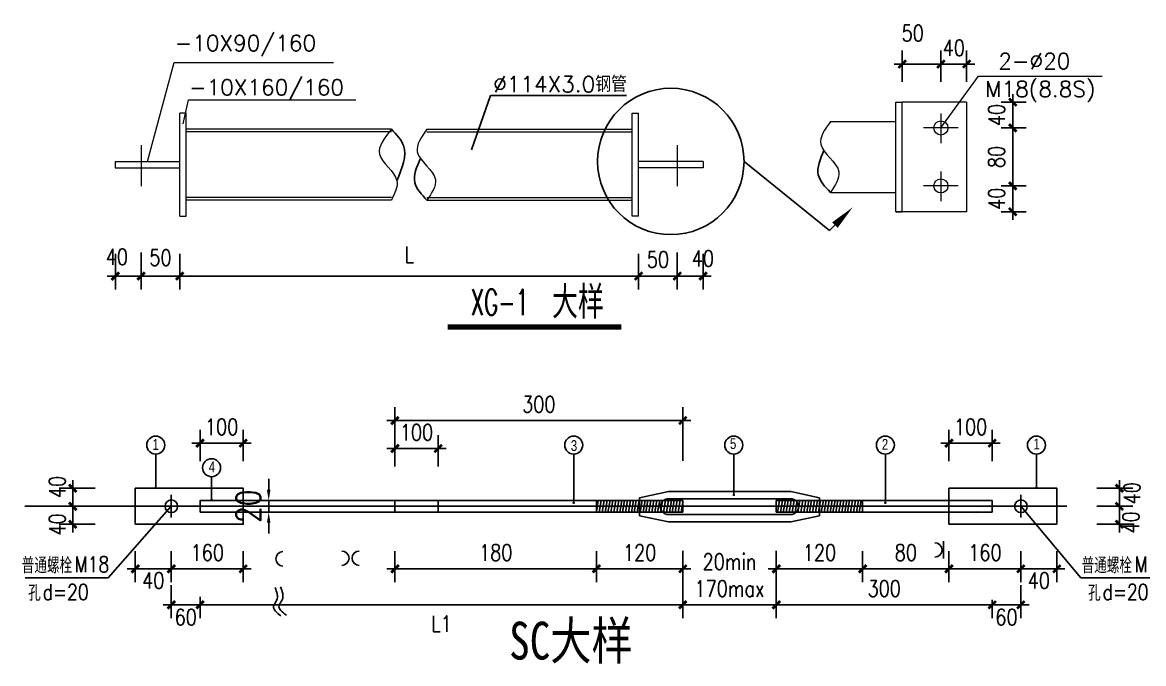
# Model space of a CAD drawing. Extents: x 36360094 to 36697644, y 75306 to 425482.
# Drawn here: x 36666414 to 36687191, y 311763 to 323646 of the extents above; entities that cross this region are included whole.
import ezdxf

# ---------------------------------------------------------------- set-up
doc = ezdxf.new("R2010")
doc.units = 0
doc.header["$LTSCALE"] = 1000
doc.header["$MEASUREMENT"] = 0
for name, pattern in [('ACAD_ISO02W100', [15, 12, -3]), ('ACAD_ISO04W100', [30.5, 24, -3, 0.5, -3]), ('CENTER', [2, 1.25, -0.25, 0.25, -0.25])]:
    doc.linetypes.add(name, pattern=pattern)
doc.layers.get('0').update_dxf_attribs({"linetype": 'CONTINUOUS'})
doc.layers.get('DEFPOINTS').update_dxf_attribs({"linetype": 'CONTINUOUS'})
for name, color, linetype in [('DIANH', 6, 'CENTER'), ('GREEN', 3, 'CONTINUOUS'), ('LAYER1', 7, 'ACAD_ISO04W100'), ('Layer2', 3, 'CONTINUOUS'), ('LAYER3', 6, 'CONTINUOUS'), ('LAYER4', 3, 'CONTINUOUS'), ('LAYER5', 5, 'CONTINUOUS'), ('LAYER6', 4, 'CONTINUOUS'), ('PUB_DIM', 3, 'CONTINUOUS'), ('标注', 4, 'CONTINUOUS'), ('轴线', 253, 'CONTINUOUS'), ('门窗', 4, 'CONTINUOUS')]:
    doc.layers.add(name, color=color, linetype=linetype)
doc.styles.add('-宋体', font='', dxfattribs={"width": 0.8})
doc.styles.add('_HZTXT', font='txt.shx', dxfattribs={"width": 0.8, "bigfont": 'hztxt.shx'})
doc.styles.add('_SIMPLEX', font='SIMPLEX', dxfattribs={"width": 0.8})
doc.styles.add('DIM_FONT', font='SIMPLEX.shx', dxfattribs={"width": 0.8})
doc.styles.add('中西', font='romans.shx', dxfattribs={"width": 0.8, "height": 350, "bigfont": 'hztxt.shx'})
doc.styles.add('幼圆', font='')
doc.styles.add('标注', font='romans.shx', dxfattribs={"width": 0.8, "height": 450, "bigfont": 'hztxt.shx'})
doc.styles.get('-宋体').set_extended_font_data('SimSun')
doc.styles.get('幼圆').set_extended_font_data('幼圆')
doc.dimstyles.new('DIMN', dxfattribs={"dimtxt": 300, "dimasz": 1, "dimexe": 250, "dimexo": 300, "dimgap": 150, "dimtad": 1, "dimdec": 0, "dimzin": 0, "dimdsep": 46, "dimtxsty": 'DIM_FONT', "dimblk": '_DIMX', "dimcen": 0.09, "dimclrt": 7, "dimadec": 0, "dimazin": 0, "dimtfac": 1, "dimtdec": 0, "dimtix": 1, "dimtmove": 2, "dimatfit": 3, "dimldrblk": '_DIMX', "dimfxl": 0, "dimtolj": 1, "dimtzin": 0, "dimarcsym": 0})
doc.dimstyles.new('ISO-25', dxfattribs={"dimtxt": 2.5, "dimasz": 200, "dimexe": 1.25, "dimexo": 0.625, "dimgap": 100, "dimtad": 1, "dimdec": 0, "dimdsep": 32, "dimtxsty": '标注', "dimcen": 2.5, "dimadec": 0, "dimazin": 0, "dimtfac": 1, "dimtdec": 0, "dimtmove": 2, "dimatfit": 3, "dimfxl": 0, "dimarcsym": 0})
pattern_1 = [(260, (36784198.39, 328248.77), (52.52308, -9.261236), [])]

# ---------------------------------------------------------------- blocks, each defined once
blk = doc.blocks.new('_DIMX')
blk.add_line((-150, 0), (150, 0))
at = {"const_width": 50}
blk.add_lwpolyline([(-70, -70), (70, 70)], dxfattribs=at)
blk = doc.blocks.new('*D23')
at = {"layer": 'DEFPOINTS', "color": 0}
for p in [(36684918, 313519), (36684385, 313186), (36684918, 312852)]:
    blk.add_point(p, dxfattribs=at)
at = {"layer": 'PUB_DIM', "color": 0, "lineweight": -2}
for p, q in [((36684918, 313219), (36684918, 312602)), ((36684385, 312886), (36684385, 312602)), ((36684386, 312852), (36684917, 312852))]:
    blk.add_line(p, q, dxfattribs=at)
at = {"layer": 'PUB_DIM', "color": 0, "lineweight": -2, "rotation": 180}
blk.add_blockref('_DIMX', (36684385, 312852), dxfattribs=at)
at = {"layer": 'PUB_DIM', "color": 0, "lineweight": -2}
blk.add_blockref('_DIMX', (36684918, 312852), dxfattribs=at)
at = {"layer": 'PUB_DIM', "color": 7, "insert": (36684651, 312623), "char_height": 300, "attachment_point": 5, "style": 'DIM_FONT'}
blk.add_mtext('\\A1;60', dxfattribs=at)
blk = doc.blocks.new('*D24')
at = {"layer": 'DEFPOINTS', "color": 0}
for p in [(36684918, 314145), (36685585, 314145), (36684918, 313519)]:
    blk.add_point(p, dxfattribs=at)
at = {"layer": 'PUB_DIM', "color": 0, "lineweight": -2}
for p, q in [((36684918, 313845), (36684918, 313269)), ((36685585, 313845), (36685585, 313269)), ((36685584, 313519), (36684919, 313519))]:
    blk.add_line(p, q, dxfattribs=at)
at = {"layer": 'PUB_DIM', "color": 0, "lineweight": -2, "rotation": 180}
blk.add_blockref('_DIMX', (36684918, 313519), dxfattribs=at)
at = {"layer": 'PUB_DIM', "color": 0, "lineweight": -2}
blk.add_blockref('_DIMX', (36685585, 313519), dxfattribs=at)
at = {"layer": 'PUB_DIM', "color": 7, "insert": (36685251, 313302), "char_height": 300, "attachment_point": 5, "style": 'DIM_FONT'}
blk.add_mtext('\\A1;40', dxfattribs=at)
blk = doc.blocks.new('*D25')
at = {"layer": 'DEFPOINTS', "color": 0}
for p in [(36683585, 314145), (36684918, 314145), (36683585, 313519)]:
    blk.add_point(p, dxfattribs=at)
at = {"layer": 'PUB_DIM', "color": 0, "lineweight": -2}
for p, q in [((36683585, 313845), (36683585, 313269)), ((36684918, 313845), (36684918, 313269)), ((36684917, 313519), (36683586, 313519))]:
    blk.add_line(p, q, dxfattribs=at)
at = {"layer": 'PUB_DIM', "color": 0, "lineweight": -2, "rotation": 180}
blk.add_blockref('_DIMX', (36683585, 313519), dxfattribs=at)
at = {"layer": 'PUB_DIM', "color": 0, "lineweight": -2}
blk.add_blockref('_DIMX', (36684918, 313519), dxfattribs=at)
at = {"layer": 'PUB_DIM', "color": 7, "insert": (36684251, 313819), "char_height": 300, "attachment_point": 5, "style": 'DIM_FONT'}
blk.add_mtext('\\A1;160', dxfattribs=at)
blk = doc.blocks.new('*D65')
at = {"layer": 'DEFPOINTS', "color": 0}
for p in [(36673318, 314145), (36677051, 314145), (36677051, 313519)]:
    blk.add_point(p, dxfattribs=at)
at = {"layer": 'PUB_DIM', "color": 0, "lineweight": -2}
for p, q in [((36673318, 313845), (36673318, 313269)), ((36677051, 313845), (36677051, 313269)), ((36673319, 313519), (36677050, 313519))]:
    blk.add_line(p, q, dxfattribs=at)
at = {"layer": 'PUB_DIM', "color": 0, "lineweight": -2, "rotation": 180}
blk.add_blockref('_DIMX', (36673318, 313519), dxfattribs=at)
at = {"layer": 'PUB_DIM', "color": 0, "lineweight": -2}
blk.add_blockref('_DIMX', (36677051, 313519), dxfattribs=at)
at = {"layer": 'PUB_DIM', "color": 7, "insert": (36675185, 313819), "char_height": 300, "attachment_point": 5, "style": 'DIM_FONT'}
blk.add_mtext('\\A1;180', dxfattribs=at)
blk = doc.blocks.new('*D66')
at = {"layer": 'DEFPOINTS', "color": 0}
for p in [(36678651, 314145), (36669706, 313299), (36678651, 312852)]:
    blk.add_point(p, dxfattribs=at)
at = {"layer": 'PUB_DIM', "color": 0, "lineweight": -2}
for p, q in [((36678651, 313845), (36678651, 312602)), ((36669706, 312999), (36669706, 312602)), ((36669707, 312852), (36678650, 312852))]:
    blk.add_line(p, q, dxfattribs=at)
at = {"layer": 'PUB_DIM', "color": 0, "lineweight": -2, "rotation": 180}
blk.add_blockref('_DIMX', (36669706, 312852), dxfattribs=at)
at = {"layer": 'PUB_DIM', "color": 0, "lineweight": -2}
blk.add_blockref('_DIMX', (36678651, 312852), dxfattribs=at)
at = {"layer": 'PUB_DIM', "color": 7, "insert": (36674179, 312499), "char_height": 300, "attachment_point": 5, "style": 'DIM_FONT'}
blk.add_mtext('\\A1;L1', dxfattribs=at)
blk = doc.blocks.new('*D68')
at = {"layer": 'DEFPOINTS', "color": 0}
for p in [(36668136, 319658), (36668613, 319679), (36668136, 318944)]:
    blk.add_point(p, dxfattribs=at)
at = {"layer": 'PUB_DIM', "color": 0, "lineweight": -2}
for p, q in [((36668136, 319358), (36668136, 318694)), ((36668613, 319379), (36668613, 318694)), ((36668612, 318944), (36668137, 318944))]:
    blk.add_line(p, q, dxfattribs=at)
at = {"layer": 'PUB_DIM', "color": 0, "lineweight": -2, "rotation": 180}
blk.add_blockref('_DIMX', (36668136, 318944), dxfattribs=at)
at = {"layer": 'PUB_DIM', "color": 0, "lineweight": -2}
blk.add_blockref('_DIMX', (36668613, 318944), dxfattribs=at)
at = {"layer": 'PUB_DIM', "color": 7, "insert": (36668164, 319302), "char_height": 300, "attachment_point": 5, "style": 'DIM_FONT'}
blk.add_mtext('\\A1;40', dxfattribs=at)
blk = doc.blocks.new('*D69')
at = {"layer": 'DEFPOINTS', "color": 0}
for p in [(36668613, 319679), (36669330, 319658), (36668613, 318944)]:
    blk.add_point(p, dxfattribs=at)
at = {"layer": 'PUB_DIM', "color": 0, "lineweight": -2}
for p, q in [((36668613, 319379), (36668613, 318694)), ((36669330, 319358), (36669330, 318694)), ((36669329, 318944), (36668614, 318944))]:
    blk.add_line(p, q, dxfattribs=at)
at = {"layer": 'PUB_DIM', "color": 0, "lineweight": -2, "rotation": 180}
blk.add_blockref('_DIMX', (36668613, 318944), dxfattribs=at)
at = {"layer": 'PUB_DIM', "color": 0, "lineweight": -2}
blk.add_blockref('_DIMX', (36669330, 318944), dxfattribs=at)
at = {"layer": 'PUB_DIM', "color": 7, "insert": (36668972, 319286), "char_height": 300, "attachment_point": 5, "style": 'DIM_FONT'}
blk.add_mtext('\\A1;50', dxfattribs=at)
blk = doc.blocks.new('*D72')
at = {"color": 0, "linetype": 'Continuous', "lineweight": -2}
for p, q in [((36670978, 314985), (36670978, 315185)), ((36671478, 314785), (36670977, 314785)), ((36670978, 314785), (36670978, 314572)), ((36671478, 314572), (36670977, 314572)), ((36670978, 314372), (36670978, 314172))]:
    blk.add_line(p, q, dxfattribs=at)
at = {"color": 0, "linetype": 'Continuous'}
for points in [[(36670945, 314985), (36671011, 314985), (36670978, 314785)], [(36670945, 314372), (36671011, 314372), (36670978, 314572)]]:
    blk.add_solid(points, dxfattribs=at)
at = {"layer": 'DEFPOINTS', "color": 0, "linetype": 'Continuous'}
for p in [(36671478, 314785), (36670978, 314572), (36671478, 314572)]:
    blk.add_point(p, dxfattribs=at)
at = {"color": 0, "linetype": 'Continuous', "insert": (36670602, 314678), "char_height": 450, "attachment_point": 5, "rotation": 90, "style": '标注'}
blk.add_mtext('20', dxfattribs=at)
blk = doc.blocks.new('*D73')
at = {"layer": 'DEFPOINTS', "color": 0}
for p in [(36668063, 314678), (36667348, 314345), (36668063, 314345)]:
    blk.add_point(p, dxfattribs=at)
at = {"layer": 'PUB_DIM', "color": 0, "lineweight": -2}
for p, q in [((36667763, 314678), (36667098, 314678)), ((36667348, 314677), (36667348, 314346)), ((36667763, 314345), (36667098, 314345))]:
    blk.add_line(p, q, dxfattribs=at)
for p, rotation in [((36667348, 314678), 90), ((36667348, 314345), 270)]:
    blk.add_blockref('_DIMX', p, dxfattribs=dict(at, rotation=rotation))
at = {"layer": 'PUB_DIM', "color": 7, "insert": (36667060, 314340), "char_height": 300, "attachment_point": 5, "rotation": 90, "style": 'DIM_FONT'}
blk.add_mtext('\\A1;40', dxfattribs=at)
blk = doc.blocks.new('*D74')
at = {"layer": 'DEFPOINTS', "color": 0}
for p in [(36669173, 314145), (36670506, 314145), (36670506, 313519)]:
    blk.add_point(p, dxfattribs=at)
at = {"layer": 'PUB_DIM', "color": 0, "lineweight": -2}
for p, q in [((36669173, 313845), (36669173, 313269)), ((36670506, 313845), (36670506, 313269)), ((36669174, 313519), (36670505, 313519))]:
    blk.add_line(p, q, dxfattribs=at)
at = {"layer": 'PUB_DIM', "color": 0, "lineweight": -2, "rotation": 180}
blk.add_blockref('_DIMX', (36669173, 313519), dxfattribs=at)
at = {"layer": 'PUB_DIM', "color": 0, "lineweight": -2}
blk.add_blockref('_DIMX', (36670506, 313519), dxfattribs=at)
at = {"layer": 'PUB_DIM', "color": 7, "insert": (36669840, 313819), "char_height": 300, "attachment_point": 5, "style": 'DIM_FONT'}
blk.add_mtext('\\A1;160', dxfattribs=at)
blk = doc.blocks.new('*D75')
at = {"layer": 'DEFPOINTS', "color": 0}
for p in [(36669173, 313519), (36669706, 313186), (36669173, 312852)]:
    blk.add_point(p, dxfattribs=at)
at = {"layer": 'PUB_DIM', "color": 0, "lineweight": -2}
for p, q in [((36669173, 313219), (36669173, 312602)), ((36669705, 312852), (36669174, 312852)), ((36669706, 312886), (36669706, 312602))]:
    blk.add_line(p, q, dxfattribs=at)
at = {"layer": 'PUB_DIM', "color": 0, "lineweight": -2, "rotation": 180}
blk.add_blockref('_DIMX', (36669173, 312852), dxfattribs=at)
at = {"layer": 'PUB_DIM', "color": 0, "lineweight": -2}
blk.add_blockref('_DIMX', (36669706, 312852), dxfattribs=at)
at = {"layer": 'PUB_DIM', "color": 7, "insert": (36669440, 312624), "char_height": 300, "attachment_point": 5, "style": 'DIM_FONT'}
blk.add_mtext('\\A1;60', dxfattribs=at)
blk = doc.blocks.new('*D76')
at = {"layer": 'DEFPOINTS', "color": 0}
for p in [(36668506, 314145), (36669173, 314145), (36669173, 313519)]:
    blk.add_point(p, dxfattribs=at)
at = {"layer": 'PUB_DIM', "color": 0, "lineweight": -2}
for p, q in [((36668506, 313845), (36668506, 313269)), ((36669173, 313845), (36669173, 313269)), ((36668507, 313519), (36669172, 313519))]:
    blk.add_line(p, q, dxfattribs=at)
at = {"layer": 'PUB_DIM', "color": 0, "lineweight": -2, "rotation": 180}
blk.add_blockref('_DIMX', (36668506, 313519), dxfattribs=at)
at = {"layer": 'PUB_DIM', "color": 0, "lineweight": -2}
blk.add_blockref('_DIMX', (36669173, 313519), dxfattribs=at)
at = {"layer": 'PUB_DIM', "color": 7, "insert": (36668840, 313303), "char_height": 300, "attachment_point": 5, "style": 'DIM_FONT'}
blk.add_mtext('\\A1;40', dxfattribs=at)
blk = doc.blocks.new('*D77')
at = {"layer": 'DEFPOINTS', "color": 0}
for p in [(36674118, 315749), (36673318, 315113), (36674118, 315113)]:
    blk.add_point(p, dxfattribs=at)
at = {"layer": 'PUB_DIM', "color": 0, "lineweight": -2}
for p, q in [((36673318, 315413), (36673318, 315999)), ((36674118, 315413), (36674118, 315999)), ((36673317, 315749), (36673316, 315749)), ((36673318, 315749), (36674118, 315749)), ((36674119, 315749), (36674120, 315749))]:
    blk.add_line(p, q, dxfattribs=at)
blk.add_blockref('_DIMX', (36673318, 315749), dxfattribs=at)
at = {"layer": 'PUB_DIM', "color": 0, "lineweight": -2, "rotation": 180}
blk.add_blockref('_DIMX', (36674118, 315749), dxfattribs=at)
at = {"layer": 'PUB_DIM', "color": 7, "insert": (36673718, 316049), "char_height": 300, "attachment_point": 5, "style": 'DIM_FONT'}
blk.add_mtext('\\A1;100', dxfattribs=at)
blk = doc.blocks.new('*D78')
at = {"layer": 'DEFPOINTS', "color": 0}
for p in [(36668063, 315012), (36667348, 314678), (36668063, 314678)]:
    blk.add_point(p, dxfattribs=at)
at = {"layer": 'PUB_DIM', "color": 0, "lineweight": -2}
for p, q in [((36667763, 315012), (36667098, 315012)), ((36667348, 315011), (36667348, 314679)), ((36667763, 314678), (36667098, 314678))]:
    blk.add_line(p, q, dxfattribs=at)
for p, rotation in [((36667348, 315012), 90), ((36667348, 314678), 270)]:
    blk.add_blockref('_DIMX', p, dxfattribs=dict(at, rotation=rotation))
at = {"layer": 'PUB_DIM', "color": 7, "insert": (36667060, 315037), "char_height": 300, "attachment_point": 5, "rotation": 90, "style": 'DIM_FONT'}
blk.add_mtext('\\A1;40', dxfattribs=at)
blk = doc.blocks.new('*D79')
at = {"layer": 'DEFPOINTS', "color": 0}
for p in [(36670506, 315848), (36669706, 315212), (36670506, 315212)]:
    blk.add_point(p, dxfattribs=at)
at = {"layer": 'PUB_DIM', "color": 0, "lineweight": -2}
for p, q in [((36669706, 315512), (36669706, 316098)), ((36670506, 315512), (36670506, 316098)), ((36669705, 315848), (36669704, 315848)), ((36669706, 315848), (36670506, 315848)), ((36670507, 315848), (36670508, 315848))]:
    blk.add_line(p, q, dxfattribs=at)
blk.add_blockref('_DIMX', (36669706, 315848), dxfattribs=at)
at = {"layer": 'PUB_DIM', "color": 0, "lineweight": -2, "rotation": 180}
blk.add_blockref('_DIMX', (36670506, 315848), dxfattribs=at)
at = {"layer": 'PUB_DIM', "color": 7, "insert": (36670106, 316148), "char_height": 300, "attachment_point": 5, "style": 'DIM_FONT'}
blk.add_mtext('\\A1;100', dxfattribs=at)
blk = doc.blocks.new('*D80')
at = {"layer": 'DEFPOINTS', "color": 0}
for p in [(36683912, 322874), (36683435, 322246), (36683912, 322246)]:
    blk.add_point(p, dxfattribs=at)
at = {"layer": 'PUB_DIM', "color": 0, "lineweight": -2}
for p, q in [((36683435, 322546), (36683435, 323124)), ((36683912, 322546), (36683912, 323124)), ((36683434, 322874), (36683433, 322874)), ((36683435, 322874), (36683912, 322874)), ((36683913, 322874), (36683914, 322874))]:
    blk.add_line(p, q, dxfattribs=at)
blk.add_blockref('_DIMX', (36683435, 322874), dxfattribs=at)
at = {"layer": 'PUB_DIM', "color": 0, "lineweight": -2, "rotation": 180}
blk.add_blockref('_DIMX', (36683912, 322874), dxfattribs=at)
at = {"layer": 'PUB_DIM', "color": 7, "insert": (36683674, 323174), "char_height": 300, "attachment_point": 5, "style": 'DIM_FONT'}
blk.add_mtext('\\A1;40', dxfattribs=at)
blk = doc.blocks.new('*D84')
at = {"layer": 'DEFPOINTS', "color": 0}
for p in [(36681985, 314145), (36683585, 314145), (36681985, 313519)]:
    blk.add_point(p, dxfattribs=at)
at = {"layer": 'PUB_DIM', "color": 0, "lineweight": -2}
for p, q in [((36681985, 313845), (36681985, 313269)), ((36683585, 313845), (36683585, 313269)), ((36683584, 313519), (36681986, 313519))]:
    blk.add_line(p, q, dxfattribs=at)
at = {"layer": 'PUB_DIM', "color": 0, "lineweight": -2, "rotation": 180}
blk.add_blockref('_DIMX', (36681985, 313519), dxfattribs=at)
at = {"layer": 'PUB_DIM', "color": 0, "lineweight": -2}
blk.add_blockref('_DIMX', (36683585, 313519), dxfattribs=at)
at = {"layer": 'PUB_DIM', "color": 7, "insert": (36682785, 313819), "char_height": 300, "attachment_point": 5, "style": 'DIM_FONT'}
blk.add_mtext('\\A1;80', dxfattribs=at)
blk = doc.blocks.new('*D85')
at = {"layer": 'DEFPOINTS', "color": 0}
for p in [(36680385, 314145), (36681985, 314145), (36680385, 313519)]:
    blk.add_point(p, dxfattribs=at)
at = {"layer": 'PUB_DIM', "color": 0, "lineweight": -2}
for p, q in [((36680385, 313845), (36680385, 313269)), ((36681985, 313845), (36681985, 313269)), ((36681984, 313519), (36680386, 313519))]:
    blk.add_line(p, q, dxfattribs=at)
at = {"layer": 'PUB_DIM', "color": 0, "lineweight": -2, "rotation": 180}
blk.add_blockref('_DIMX', (36680385, 313519), dxfattribs=at)
at = {"layer": 'PUB_DIM', "color": 0, "lineweight": -2}
blk.add_blockref('_DIMX', (36681985, 313519), dxfattribs=at)
at = {"layer": 'PUB_DIM', "color": 7, "insert": (36681185, 313819), "char_height": 300, "attachment_point": 5, "style": 'DIM_FONT'}
blk.add_mtext('\\A1;120', dxfattribs=at)
blk = doc.blocks.new('*D86')
at = {"layer": 'DEFPOINTS', "color": 0}
for p in [(36678651, 314150), (36680385, 314150), (36678651, 312852)]:
    blk.add_point(p, dxfattribs=at)
at = {"layer": 'PUB_DIM', "color": 0, "lineweight": -2}
for p, q in [((36678651, 313850), (36678651, 312602)), ((36680385, 313850), (36680385, 312602)), ((36680384, 312852), (36678652, 312852))]:
    blk.add_line(p, q, dxfattribs=at)
at = {"layer": 'PUB_DIM', "color": 0, "lineweight": -2, "rotation": 180}
blk.add_blockref('_DIMX', (36678651, 312852), dxfattribs=at)
at = {"layer": 'PUB_DIM', "color": 0, "lineweight": -2}
blk.add_blockref('_DIMX', (36680385, 312852), dxfattribs=at)
at = {"layer": 'PUB_DIM', "color": 7, "insert": (36679518, 313402), "char_height": 300, "attachment_point": 5, "style": 'DIM_FONT'}
blk.add_mtext('\\A1;20min\\P170max', dxfattribs=at)
blk = doc.blocks.new('*D87')
at = {"layer": 'DEFPOINTS', "color": 0}
for p in [(36677051, 314145), (36678651, 314145), (36678651, 313519)]:
    blk.add_point(p, dxfattribs=at)
at = {"layer": 'PUB_DIM', "color": 0, "lineweight": -2}
for p, q in [((36677051, 313845), (36677051, 313269)), ((36678651, 313845), (36678651, 313269)), ((36677052, 313519), (36678650, 313519))]:
    blk.add_line(p, q, dxfattribs=at)
at = {"layer": 'PUB_DIM', "color": 0, "lineweight": -2, "rotation": 180}
blk.add_blockref('_DIMX', (36677051, 313519), dxfattribs=at)
at = {"layer": 'PUB_DIM', "color": 0, "lineweight": -2}
blk.add_blockref('_DIMX', (36678651, 313519), dxfattribs=at)
at = {"layer": 'PUB_DIM', "color": 7, "insert": (36677851, 313819), "char_height": 300, "attachment_point": 5, "style": 'DIM_FONT'}
blk.add_mtext('\\A1;120', dxfattribs=at)
blk = doc.blocks.new('*D88')
at = {"layer": 'DEFPOINTS', "color": 0}
for p in [(36680385, 314139), (36684385, 313243), (36680385, 312852)]:
    blk.add_point(p, dxfattribs=at)
at = {"layer": 'PUB_DIM', "color": 0, "lineweight": -2}
for p, q in [((36680385, 313839), (36680385, 312602)), ((36684385, 312943), (36684385, 312602)), ((36684384, 312852), (36680386, 312852))]:
    blk.add_line(p, q, dxfattribs=at)
at = {"layer": 'PUB_DIM', "color": 0, "lineweight": -2, "rotation": 180}
blk.add_blockref('_DIMX', (36680385, 312852), dxfattribs=at)
at = {"layer": 'PUB_DIM', "color": 0, "lineweight": -2}
blk.add_blockref('_DIMX', (36684385, 312852), dxfattribs=at)
at = {"layer": 'PUB_DIM', "color": 7, "insert": (36682385, 313152), "char_height": 300, "attachment_point": 5, "style": 'DIM_FONT'}
blk.add_mtext('\\A1;300', dxfattribs=at)
blk = doc.blocks.new('*D89')
at = {"layer": 'DEFPOINTS', "color": 0}
for p in [(36684254, 321690), (36684254, 320616), (36684767, 320616)]:
    blk.add_point(p, dxfattribs=at)
at = {"layer": 'PUB_DIM', "color": 0, "lineweight": -2}
for p, q in [((36684554, 321690), (36685017, 321690)), ((36684767, 321689), (36684767, 320617)), ((36684554, 320616), (36685017, 320616))]:
    blk.add_line(p, q, dxfattribs=at)
for p, rotation in [((36684767, 321690), 90), ((36684767, 320616), 270)]:
    blk.add_blockref('_DIMX', p, dxfattribs=dict(at, rotation=rotation))
at = {"layer": 'PUB_DIM', "color": 7, "insert": (36684467, 321153), "char_height": 300, "attachment_point": 5, "rotation": 90, "style": 'DIM_FONT'}
blk.add_mtext('\\A1;80', dxfattribs=at)
blk = doc.blocks.new('*D90')
at = {"layer": 'DEFPOINTS', "color": 0}
for p in [(36684254, 322168), (36684254, 321690), (36684767, 321690)]:
    blk.add_point(p, dxfattribs=at)
at = {"layer": 'PUB_DIM', "color": 0, "lineweight": -2}
for p, q in [((36684554, 322168), (36685017, 322168)), ((36684767, 322169), (36684767, 322170)), ((36684767, 322168), (36684767, 321690)), ((36684554, 321690), (36685017, 321690)), ((36684767, 321689), (36684767, 321688))]:
    blk.add_line(p, q, dxfattribs=at)
for p, rotation in [((36684767, 322168), 270), ((36684767, 321690), 90)]:
    blk.add_blockref('_DIMX', p, dxfattribs=dict(at, rotation=rotation))
at = {"layer": 'PUB_DIM', "color": 7, "insert": (36684467, 321929), "char_height": 300, "attachment_point": 5, "rotation": 90, "style": 'DIM_FONT'}
blk.add_mtext('\\A1;40', dxfattribs=at)
blk = doc.blocks.new('*D91')
at = {"layer": 'DEFPOINTS', "color": 0}
for p in [(36684254, 320616), (36684254, 320138), (36684767, 320138)]:
    blk.add_point(p, dxfattribs=at)
at = {"layer": 'PUB_DIM', "color": 0, "lineweight": -2}
for p, q in [((36684554, 320616), (36685017, 320616)), ((36684767, 320617), (36684767, 320618)), ((36684767, 320616), (36684767, 320138)), ((36684554, 320138), (36685017, 320138)), ((36684767, 320137), (36684767, 320136))]:
    blk.add_line(p, q, dxfattribs=at)
for p, rotation in [((36684767, 320616), 270), ((36684767, 320138), 90)]:
    blk.add_blockref('_DIMX', p, dxfattribs=dict(at, rotation=rotation))
at = {"layer": 'PUB_DIM', "color": 7, "insert": (36684467, 320377), "char_height": 300, "attachment_point": 5, "rotation": 90, "style": 'DIM_FONT'}
blk.add_mtext('\\A1;40', dxfattribs=at)
blk = doc.blocks.new('*D92')
at = {"layer": 'DEFPOINTS', "color": 0}
for p in [(36683585, 315848), (36683585, 315212), (36684385, 315212)]:
    blk.add_point(p, dxfattribs=at)
at = {"layer": 'PUB_DIM', "color": 0, "lineweight": -2}
for p, q in [((36683585, 315512), (36683585, 316098)), ((36684385, 315512), (36684385, 316098)), ((36683584, 315848), (36683583, 315848)), ((36684385, 315848), (36683585, 315848)), ((36684386, 315848), (36684387, 315848))]:
    blk.add_line(p, q, dxfattribs=at)
blk.add_blockref('_DIMX', (36683585, 315848), dxfattribs=at)
at = {"layer": 'PUB_DIM', "color": 0, "lineweight": -2, "rotation": 180}
blk.add_blockref('_DIMX', (36684385, 315848), dxfattribs=at)
at = {"layer": 'PUB_DIM', "color": 7, "insert": (36683985, 316148), "char_height": 300, "attachment_point": 5, "style": 'DIM_FONT'}
blk.add_mtext('\\A1;100', dxfattribs=at)
blk = doc.blocks.new('*D96')
at = {"layer": 'DEFPOINTS', "color": 0}
for p in [(36686028, 314678), (36686028, 314345), (36686743, 314345)]:
    blk.add_point(p, dxfattribs=at)
at = {"layer": 'PUB_DIM', "color": 0, "lineweight": -2}
for p, q in [((36686328, 314678), (36686993, 314678)), ((36686743, 314677), (36686743, 314346)), ((36686328, 314345), (36686993, 314345))]:
    blk.add_line(p, q, dxfattribs=at)
for p, rotation in [((36686743, 314678), 90), ((36686743, 314345), 270)]:
    blk.add_blockref('_DIMX', p, dxfattribs=dict(at, rotation=rotation))
at = {"layer": 'PUB_DIM', "color": 7, "insert": (36686957, 314379), "char_height": 300, "attachment_point": 5, "rotation": 90, "style": 'DIM_FONT'}
blk.add_mtext('\\A1;40', dxfattribs=at)
blk = doc.blocks.new('*D97')
at = {"layer": 'DEFPOINTS', "color": 0}
for p in [(36686028, 315012), (36686028, 314678), (36686743, 314678)]:
    blk.add_point(p, dxfattribs=at)
at = {"layer": 'PUB_DIM', "color": 0, "lineweight": -2}
for p, q in [((36686328, 315012), (36686993, 315012)), ((36686743, 315011), (36686743, 314679)), ((36686328, 314678), (36686993, 314678))]:
    blk.add_line(p, q, dxfattribs=at)
for p, rotation in [((36686743, 315012), 90), ((36686743, 314678), 270)]:
    blk.add_blockref('_DIMX', p, dxfattribs=dict(at, rotation=rotation))
at = {"layer": 'PUB_DIM', "color": 7, "insert": (36686976, 314919), "char_height": 300, "attachment_point": 5, "rotation": 90, "style": 'DIM_FONT'}
blk.add_mtext('\\A1;40', dxfattribs=at)

msp = doc.modelspace()

# ---------------------------------------------------------------- hatches: boundary and pattern name
at = {"layer": 'LAYER5', "linetype": 'Continuous'}
h = msp.add_hatch(dxfattribs=at)
h.set_pattern_fill('_U', color=5, scale=53.333333, angle=260, style=0, pattern_type=0)
h.set_pattern_definition(pattern_1)
h.paths.add_polyline_path([(36678651.2, 314571.8), (36678651.2, 314785.1), (36677051.2, 314785.1), (36677051.2, 314571.8)])
h = msp.add_hatch(dxfattribs=at)
h.set_pattern_fill('_U', color=5, scale=53.333333, angle=260, style=0, pattern_type=0)
h.set_pattern_definition(pattern_1)
h.paths.add_polyline_path([(36680384.6, 314785.1), (36680384.6, 314571.8), (36681984.6, 314571.8), (36681984.6, 314785.1)])

# ---------------------------------------------------------------- linework, layer by layer
at = {"lineweight": 15}
for p, q in [((36682599, 320138.3), (36682599, 322168)), ((36682599, 322168), (36682718.4, 322168)), ((36683912.3, 322168), (36682718.4, 322168)), ((36682718.4, 320138.3), (36682718.4, 322168)), ((36683912.3, 322168), (36683912.3, 320138.3)), ((36669329.7, 320054.2), (36669329.7, 321964.5)), ((36669449.1, 321964.5), (36669329.7, 321964.5)), ((36669449.1, 320054.2), (36669449.1, 321964.5)), ((36677713.9, 320054.2), (36677713.9, 321964.5)), ((36677713.9, 321964.5), (36677833.2, 321964.5)), ((36677833.2, 320054.2), (36677833.2, 321964.5)), ((36673252.2, 321666), (36669449.1, 321666)), ((36673910.7, 321666), (36677713.9, 321666)), ((36681387.7, 321809.8), (36682599, 321809.8)), ((36668135.8, 321069), (36669329.7, 321069)), ((36668135.8, 321069), (36668135.8, 320949.7)), ((36679027.1, 321069), (36677833.2, 321069)), ((36679027.1, 321069), (36679027.1, 320949.7)), ((36668135.8, 320949.7), (36669329.7, 320949.7)), ((36679027.1, 320949.7), (36677833.2, 320949.7)), ((36681387.7, 320496.5), (36682599, 320496.5)), ((36673252.2, 320352.7), (36669449.1, 320352.7)), ((36673910.7, 320352.7), (36677713.9, 320352.7)), ((36669329.7, 320054.2), (36669449.1, 320054.2)), ((36677833.2, 320054.2), (36677713.9, 320054.2)), ((36683912.3, 320138.3), (36682718.4, 320138.3))]:
    msp.add_line(p, q, dxfattribs=at)
at = {"linetype": 'ACAD_ISO02W100', "lineweight": 15}
for p, q in [((36673252.2, 321618), (36669449.1, 321618)), ((36673910.7, 321618), (36677713.9, 321618)), ((36673252.2, 320400.7), (36669449.1, 320400.7)), ((36673910.7, 320400.7), (36677713.9, 320400.7))]:
    msp.add_line(p, q, dxfattribs=at)
at = {"linetype": 'Continuous', "const_width": 96}
msp.add_lwpolyline([(36674294.5, 318000.4), (36677513.8, 318000.4)], dxfattribs=at)
at = {"lineweight": 15}
for centre in [(36683434.7, 321690.4), (36683434.7, 320615.9)]:
    msp.add_circle(centre, 131.3, dxfattribs=at)
at = {"layer": 'DIANH', "lineweight": 15}
for p, q in [((36668613.3, 321372), (36668613.3, 320610.7)), ((36678549.6, 321372), (36678549.6, 320610.7))]:
    msp.add_line(p, q, dxfattribs=at)
at = {"layer": 'GREEN', "lineweight": 15}
for p, q in [((36668732.7, 321069), (36669224.3, 322905.8)), ((36669224.3, 322905.8), (36672181.8, 322905.8)), ((36683434.7, 321690.4), (36684135.1, 322648.9)), ((36684135.1, 322648.9), (36686426.8, 322648.9)), ((36669392.2, 321765.3), (36669490.1, 322209.3)), ((36669490.1, 322209.3), (36672592.9, 322209.3))]:
    msp.add_line(p, q, dxfattribs=at)
at = {"layer": 'GREEN'}
for p, q in [((36674736.7, 321286.2), (36675091.1, 322290.1)), ((36675091.1, 322290.1), (36677606.5, 322290.1)), ((36679786.9, 321069), (36681370.8, 319789)), ((36682718.4, 320138.3), (36682599, 320138.3)), ((36681370.8, 319789), (36681472.6, 319890.9)), ((36681472.6, 319890.9), (36681472.6, 319890.9))]:
    msp.add_line(p, q, dxfattribs=at)
msp.add_lwpolyline([(36681472.6, 319890.9, 144, 0, 0), (36681800.4, 320218.7, 0, 0, 0)], format="xyseb", dxfattribs=at)
msp.add_circle((36678430.2, 321069), 1356.7, dxfattribs=at)
at = {"layer": 'GREEN', "lineweight": 15}
for points in [[(36673252.2, 321666), (36673031.2, 321203.2), (36673353.4, 320711.6), (36673252.2, 320352.7)], [(36673910.7, 321666), (36673732.4, 321245.9), (36674066.7, 320734.8), (36673910.7, 320352.7)], [(36681387.7, 321809.8), (36681209.4, 321389.7), (36681543.7, 320878.6), (36681387.7, 320496.5)]]:
    msp.add_spline(points, degree=3, dxfattribs=at)
at = {"layer": 'LAYER1', "linetype": 'CENTER', "ltscale": 1000}
for p, q in [((36669173.1, 314887.6), (36669173.1, 314467.7)), ((36685770.5, 314678.5), (36666459.4, 314678.5))]:
    msp.add_line(p, q, dxfattribs=at)
at = {"layer": 'LAYER1'}
msp.add_line((36681984.6, 314785.1), (36681984.6, 314571.8), dxfattribs=at)
at = {"layer": 'LAYER1', "color": 1, "linetype": 'CENTER', "ltscale": 100}
msp.add_line((36684917.9, 314887.6), (36684917.9, 314467.7), dxfattribs=at)
at = {"layer": 'Layer2', "linetype": 'Continuous'}
for points in [[(36668506.4, 314345.1), (36670506.4, 314345.1), (36670506.4, 315011.8), (36668506.4, 315011.8)], [(36685584.6, 314345.1), (36683584.6, 314345.1), (36683584.6, 315011.8), (36685584.6, 315011.8)]]:
    msp.add_lwpolyline(points, close=True, dxfattribs=at)
for points in [[(36681184.6, 314837.4), (36680651.2, 314950.7), (36678384.6, 314950.7), (36677851.2, 314837.4), (36677851.2, 314504.1), (36678384.6, 314390.7), (36680651.2, 314390.7), (36681184.6, 314504.1), (36681184.6, 314837.4)], [(36678384.6, 314817.4), (36680651.2, 314817.4)], [(36680651.2, 314524.1), (36678384.6, 314524.1)]]:
    msp.add_lwpolyline(points, dxfattribs=at)
for centre, start, end in [((36678384.6, 314670.7), 90, 270), ((36680651.2, 314670.7), 270, 90)]:
    msp.add_arc(centre, 146.7, start, end, dxfattribs=at)
at = {"layer": 'LAYER3', "linetype": 'Continuous'}
msp.add_line((36677051.2, 314785.1), (36677051.2, 314571.8), dxfattribs=at)
for points in [[(36670506.4, 314571.8), (36673317.9, 314571.8), (36673317.9, 314785.1), (36670506.4, 314785.1)], [(36678651.2, 314571.8), (36673317.9, 314571.8), (36673317.9, 314785.1), (36678651.2, 314785.1)], [(36683584.6, 314571.8), (36680384.6, 314571.8), (36680384.6, 314785.1), (36683584.6, 314785.1)]]:
    msp.add_lwpolyline(points, close=True, dxfattribs=at)
at = {"layer": 'LAYER4', "linetype": 'Continuous'}
for p, q in [((36668003.6, 313355.1), (36669173.1, 314678.5)), ((36686028.5, 313355.1), (36684917.9, 314678.5)), ((36683484.6, 313708.9), (36683484.6, 314028.9)), ((36683484.6, 313708.9), (36683484.6, 314028.9)), ((36668003.6, 313355.1), (36666467.2, 313355.1)), ((36687564.9, 313355.1), (36686028.5, 313355.1))]:
    msp.add_line(p, q, dxfattribs=at)
for points in [[(36670354.8, 314560.4, 0, 28, 0), (36670513, 314323.3, 0, 0, 0), (36670917.3, 313704.8, 0, 0, 0), (36671357.7, 313704.8, 0, 0, 0)], [(36673317.9, 314571.8, 0, 28, 0), (36673159.7, 314334.7, 0, 0, 0), (36672755.4, 313716.2, 0, 0, 0), (36672277.3, 313716.2, 0, 0, 0)], [(36684103.6, 314560.4, 0, 28, 0), (36683945.5, 314323.3, 0, 0, 0), (36683648.4, 313868.9, 0, 0, 0), (36683208, 313868.9, 0, 0, 0)]]:
    msp.add_lwpolyline(points, format="xyseb", dxfattribs=at)
for centre, start, end in [((36683323.1, 313868.9), 270, 90), ((36671242.6, 313704.8), 90, 270), ((36672332.9, 313716.2), 270, 90), ((36672656, 313716.2), 90, 270)]:
    msp.add_arc(centre, 133.3, start, end, dxfattribs=at)
at = {"layer": 'LAYER5', "color": 5, "ltscale": 10}
for points in [[(36669706.4, 314571.8), (36670506.4, 314571.8), (36670506.4, 314785.1), (36669706.4, 314785.1)], [(36684384.6, 314571.8), (36683584.6, 314571.8), (36683584.6, 314785.1), (36684384.6, 314785.1)]]:
    msp.add_lwpolyline(points, close=True, dxfattribs=at)
at = {"layer": 'LAYER5', "color": 5, "linetype": 'Continuous'}
msp.add_lwpolyline([(36673317.9, 314571.8), (36674117.9, 314571.8), (36674117.9, 314785.1), (36673317.9, 314785.1)], close=True, dxfattribs=at)
at = {"layer": 'LAYER6', "color": 4}
for p, q in [((36668884.6, 315019.7), (36668884.6, 315645)), ((36676630.2, 314743.2), (36676630.2, 315645)), ((36679596.7, 314889.4), (36679596.7, 315645)), ((36682405.6, 314743.2), (36682405.6, 315645)), ((36685206.4, 315019.7), (36685206.4, 315645)), ((36669920.1, 314793.7), (36669920.1, 315226.9))]:
    msp.add_line(p, q, dxfattribs=at)
at = {"layer": 'LAYER6', "color": 4, "const_width": 20}
for points in [[(36668871.2, 315019.7, -1), (36668897.9, 315019.7, -1)], [(36685219.8, 315019.7, 1), (36685193.1, 315019.7, 1)], [(36669933.5, 314793.7, 1), (36669906.8, 314793.7, 1)], [(36679610, 314889.4, 1), (36679583.3, 314889.4, 1)], [(36682418.9, 314743.2, 1), (36682392.3, 314743.2, 1)]]:
    msp.add_lwpolyline(points, format="xyb", close=True, dxfattribs=at)
at = {"layer": 'LAYER6', "color": 4, "linetype": 'Continuous', "const_width": 20}
msp.add_lwpolyline([(36676616.9, 314743.2, -1), (36676643.5, 314743.2, -1)], format="xyb", close=True, dxfattribs=at)
at = {"layer": 'LAYER6', "color": 4}
for centre, radius in [((36668884.6, 315811.6), 166.7), ((36676630.2, 315811.6), 166.7), ((36679596.7, 315811.6), 166.7), ((36682405.6, 315811.6), 166.7), ((36685206.4, 315811.6), 166.7), ((36669920.1, 315393.5), 166.7), ((36669173.1, 314678.5), 116.7), ((36684917.9, 314678.5), 116.7)]:
    msp.add_circle(centre, radius, dxfattribs=at)
at = {"layer": '标注'}
for points in [[(36673252.2, 321666), (36673475.1, 321364.7), (36673353.4, 320711.6)], [(36681387.7, 320496.5), (36681163.5, 320821.3), (36681266, 321269.5)], [(36673910.7, 320352.7), (36673686.5, 320677.5), (36673789.1, 321125.7)]]:
    msp.add_spline(points, degree=3, dxfattribs=at)
at = {"layer": '标注', "linetype": 'Continuous'}
for points in [[(36671096.9, 313172), (36671125.5, 312932.1), (36671068.3, 312829.2), (36671205.5, 312646.4)], [(36671198.4, 313183.3), (36671227, 312943.3), (36671169.8, 312840.5), (36671307, 312657.7)]]:
    msp.add_spline(points, degree=3, dxfattribs=at)
at = {"layer": '轴线', "lineweight": 15}
for p, q in [((36683434.7, 321956.1), (36683434.7, 321409.5)), ((36683753.1, 321690.4), (36683112.5, 321690.4)), ((36683434.7, 320881.6), (36683434.7, 320335)), ((36683753.1, 320615.9), (36683112.5, 320615.9))]:
    msp.add_line(p, q, dxfattribs=at)

# ---------------------------------------------------------------- texts
for s, height, style, width, p in [('大样', 600, '_HZTXT', 0.8, (36676229.5, 318157.8)), ('XG-1', 480, '_SIMPLEX', 0.6, (36674724.1, 318219.6)), ('SC大样', 700, '-宋体', 0.8, (36675434.2, 311838.6))]:
    msp.add_text(s, height=height, dxfattribs=dict(style=style, width=width)).set_placement(p)
at = {"layer": 'LAYER6', "color": 4, "style": '幼圆', "width": 0.8}
for s, p in [('1', (36668823.3, 315722.9)), ('3', (36676576.3, 315703.5)), ('5', (36679525.9, 315739.7)), ('2', (36682340.3, 315725.7)), ('1', (36685151.7, 315733.7)), ('4', (36669865.8, 315309.4))]:
    msp.add_text(s, height=200, dxfattribs=at).set_placement(p)
at = {"layer": '标注', "style": '中西', "width": 0.8}
for s, height, p in [('普通螺栓', 291.67, (36666401.9, 313435.6)), ('M18', 291.67, (36667383.1, 313454.8)), ('普通螺栓', 291.67, (36686043.5, 313435.6)), ('M18', 291.67, (36687024.7, 313454.8)), ('孔', 291.7, (36666520.9, 312925.6)), ('d=20', 291.67, (36666790.9, 312942)), ('孔', 291.7, (36686162.5, 312925.6)), ('d=20', 291.67, (36686432.5, 312942))]:
    msp.add_text(s, height=height, dxfattribs=at).set_placement(p)
at = {"layer": '门窗', "style": '中西'}
for s, p in [('-10X90/160', (36669235.2, 323116.1)), ('2-%%C20', (36684498.8, 322781.3)), ('%%C114X3.0钢管', (36675139.2, 322354.1)), ('-10X160/160', (36669501, 322296.3)), ('M18(8.8S)', (36684257.5, 322264.6))]:
    msp.add_text(s, height=294, dxfattribs=at).set_placement(p)

# ---------------------------------------------------------------- dimensions: what is measured, and where the dimension line sits
at = {"linetype": 'Continuous'}
dim = msp.add_linear_dim(base=(36670977.9, 314571.8), p1=(36671478.4, 314785.1), p2=(36671478.4, 314571.8), angle=270, text='20', dimstyle='ISO-25', dxfattribs=at)
dim.commit()
dim.dimension.update_dxf_attribs({"geometry": '*D72', "text_midpoint": (36670601.6, 314678.5)})
at = {"layer": 'PUB_DIM'}
for base, p1, p2, location, text in [((36683434.7, 322874), (36682718.4, 322246.4), (36683434.7, 322246.4), (36682912.8, 323449), '50'), ((36677833.2, 318943.9), (36669329.7, 319658), (36677833.2, 319658), (36673581.5, 319342.4), 'L'), ((36678549.6, 318943.9), (36677833.2, 319658), (36678549.6, 319679.3), (36678191.4, 319253), '50'), ((36679027.1, 318943.9), (36678549.6, 319679.3), (36679027.1, 319658), (36679023.8, 319269.3), '40')]:
    msp.add_linear_dim(base=base, p1=p1, p2=p2, location=location, text=text, dimstyle='DIMN', dxfattribs=at).render()
dim = msp.add_linear_dim(base=(36683912.3, 322874), p1=(36683434.7, 322246.4), p2=(36683912.3, 322246.4), text='40', dimstyle='DIMN', dxfattribs=at)
dim.commit()
dim.dimension.update_dxf_attribs({"geometry": '*D80', "text_midpoint": (36683673.5, 323174)})
for base, p1, p2, angle, text, picture, middle in [((36684767.5, 321690.4), (36684254.2, 322168), (36684254.2, 321690.4), 90, '40', '*D90', (36684467.5, 321929.2)), ((36684767.5, 320615.9), (36684254.2, 321690.4), (36684254.2, 320615.9), 90, '80', '*D89', (36684467.5, 321153.1)), ((36684767.5, 320138.3), (36684254.5, 320615.9), (36684254.2, 320138.3), 90, '40', '*D91', (36684467.5, 320377.1)), ((36670506.4, 315848.3), (36669706.4, 315211.8), (36670506.4, 315211.8), 180, '100', '*D79', (36670106.4, 316148.3)), ((36674117.9, 315749.5), (36673317.9, 315113), (36674117.9, 315113), 180, '100', '*D77', (36673717.9, 316049.5)), ((36683584.6, 315848.3), (36684384.6, 315211.8), (36683584.6, 315211.8), 180, '100', '*D92', (36683984.6, 316148.3)), ((36670506.4, 313519), (36669173.1, 314145.1), (36670506.4, 314145.1), 180, '160', '*D74', (36669839.8, 313819)), ((36677051.2, 313519), (36673317.9, 314145.1), (36677051.2, 314145.1), 180, '180', '*D65', (36675184.6, 313819)), ((36678651.2, 313519), (36677051.2, 314145.1), (36678651.2, 314145.1), 180, '120', '*D87', (36677851.2, 313819)), ((36678651.2, 312852.3), (36680384.6, 314149.8), (36678651.2, 314149.8), 180, '20min\\P170max', '*D86', (36679517.9, 313402.3)), ((36680384.6, 313519), (36681984.6, 314145.1), (36680384.6, 314145.1), 180, '120', '*D85', (36681184.6, 313819)), ((36680384.6, 312852.3), (36684384.6, 313243.4), (36680384.6, 314139.2), 180, '300', '*D88', (36682384.6, 313152.3)), ((36681984.6, 313519), (36683584.6, 314145.1), (36681984.6, 314145.1), 180, '80', '*D84', (36682784.6, 313819)), ((36683584.6, 313519), (36684917.9, 314145.1), (36683584.6, 314145.1), 180, '160', '*D25', (36684251.2, 313819))]:
    dim = msp.add_linear_dim(base=base, p1=p1, p2=p2, angle=angle, text=text, dimstyle='DIMN', dxfattribs=at)
    dim.commit()
    dim.dimension.update_dxf_attribs({"geometry": picture, "text_midpoint": middle})
for base, p1, p2, text, picture, middle in [((36668135.8, 318943.9), (36668613.3, 319679.3), (36668135.8, 319658), '40', '*D68', (36668163.9, 319301.9)), ((36668613.3, 318943.9), (36669329.7, 319658), (36668613.3, 319679.3), '50', '*D69', (36668971.5, 319285.6))]:
    dim = msp.add_linear_dim(base=base, p1=p1, p2=p2, text=text, dimstyle='DIMN', dxfattribs=at)
    dim.commit()
    dim.dimension.update_dxf_attribs({"geometry": picture, "text_midpoint": middle, "dimtype": 128})
msp.add_linear_dim(base=(36678651.2, 316267.8), p1=(36673317.9, 315219), p2=(36678651.2, 315219), text='300', dimstyle='DIMN', dxfattribs=at).render()
for base, p1, p2, angle, text, picture, middle in [((36667347.9, 314678.5), (36668062.7, 315011.8), (36668062.7, 314678.5), 90, '40', '*D78', (36667060.3, 315036.7)), ((36686743.1, 314678.5), (36686028.3, 315011.8), (36686028.3, 314678.5), 270, '40', '*D97', (36686975.6, 314919.4)), ((36667347.9, 314345.1), (36668062.7, 314678.5), (36668062.7, 314345.1), 90, '40', '*D73', (36667060.3, 314340.1)), ((36686743.1, 314345.1), (36686028.3, 314678.5), (36686028.3, 314345.1), 270, '40', '*D96', (36686956.9, 314378.7)), ((36669173.1, 313519), (36668506.4, 314145.1), (36669173.1, 314145.1), 180, '40', '*D76', (36668839.8, 313303.4)), ((36678651.2, 312852.3), (36669706.4, 313298.8), (36678651.2, 314145.1), 180, 'L1', '*D66', (36674178.8, 312498.8)), ((36684917.9, 313519), (36685584.6, 314145.1), (36684917.9, 314145.1), 180, '40', '*D24', (36685251.2, 313302.1)), ((36669173.1, 312852.3), (36669706.4, 313185.9), (36669173.1, 313519), 180, '60', '*D75', (36669439.8, 312624.4)), ((36684917.9, 312852.3), (36684384.6, 313185.9), (36684917.9, 313519), 180, '60', '*D23', (36684651.2, 312622.7))]:
    dim = msp.add_linear_dim(base=base, p1=p1, p2=p2, angle=angle, text=text, dimstyle='DIMN', dxfattribs=at)
    dim.commit()
    dim.dimension.update_dxf_attribs({"geometry": picture, "text_midpoint": middle, "dimtype": 128})

doc.saveas('drawing.dxf')
